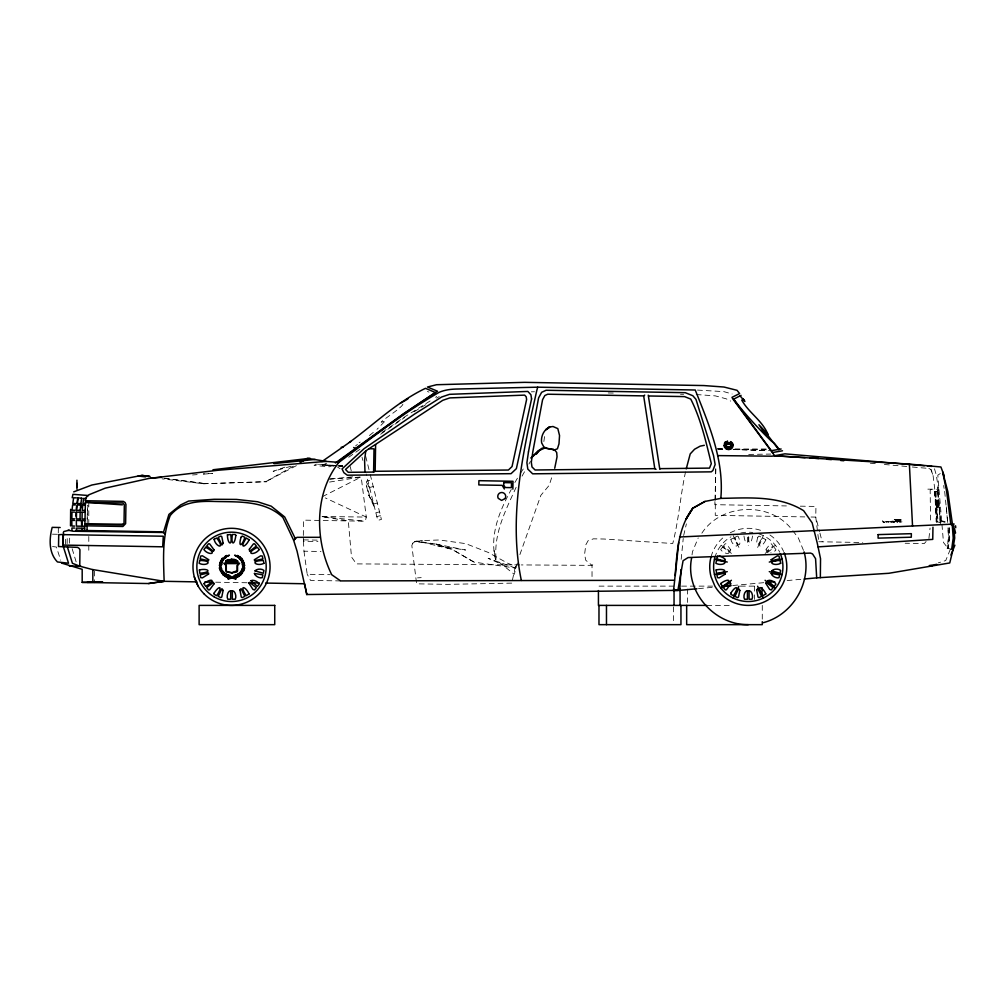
<?xml version="1.0" encoding="UTF-8"?>
<svg xmlns="http://www.w3.org/2000/svg" width="1007" height="1007" viewBox="0 0 1007 1007"><rect width="100%" height="100%" fill="white"/><g stroke="black" fill="none" stroke-linecap="round" stroke-linejoin="round"><path stroke-width="0.75" stroke-dasharray="5 3.75" d="M934.496 468.784L936.372 475.317L938.625 490.472L934.786 491.655L936.183 521.613L937.278 521.689L936.309 504.331L936.611 507.1L938.436 506.949L938.008 504.155L938.272 505.552L936.46 505.766L936.296 504.255L938.021 504.079L937.681 499.585L936.258 499.736L936.648 504.759M303.321 535.472L303.573 520.141L365.302 521.223L366.284 517.082L361.186 477.003L327.904 482.328M58.268 532.917L58.368 527.467M65.543 544.309L65.694 535.586M67.117 543.616L67.255 535.951M69.559 543.163L69.684 536.454M87.181 522.897L87.496 505.275M511.707 583.129L447.322 584.362L416.608 583.821L411.825 545.492L412.782 543.214L415.262 541.351L429.284 540.318L439.379 539.979L465.675 543.629L488.244 552.44L507.692 563.228L515.458 566.299L512.072 581.618M715.473 468.922L715.26 515.345L804.769 516.906M936.825 521.676L934.786 491.655L936.825 491.655L938.033 490.459L940.639 522.696L936.825 521.676L934.786 491.655L937.492 491.403M940.374 523.816L937.416 487.678L938.184 487.199M949.211 532.086L949.249 530.286M936.233 501.864L937.655 501.662L938.096 505.476M681.173 559.351L683.237 538.455M938.272 505.552L936.548 505.929L936.623 507.15L936.623 505.753M87.194 519.071L87.357 512.336L85.608 512.311M714.932 501.574L714.844 504.683L786.391 505.929M714.983 500.013L715.889 468.922M944.981 522.369L937.932 520.342L936.359 501.662M936.724 505.224L936.711 504.847M377.335 503.047L373.673 503.966L368.814 495.192L366.271 484.971L366.624 481.195L371.583 479.961M87.408 510.486L87.987 505.187M928.92 538.443L930.065 528.083M543.856 441.532L544.611 436.094M692.036 554.882L692.426 551.886L698.203 537.939M951.691 549.18L947.222 548.337L948.493 537.26L947.927 527.303L948.619 537.272L947.461 547.607L948.204 547.619L949.563 537.285L948.921 525.364M937.819 501.801C938.411 500.177 935.49 500.454 936.397 501.952L937.832 501.927L938.209 504.557M898.584 520.141L899.377 519.411L901.227 520.002M936.636 503.424C935.302 494.147 940.89 506.181 936.409 502.078M685.54 471.868C680.367 495.658 678.806 519.876 672.752 543.503L604.049 539.022L593.425 538.833L588.025 540.809L585.822 544.825L584.589 554.291L585.759 560.27L592.028 565.355L592.04 580.347M683.652 535.535L686.384 523.879M898.584 520.103C900.472 523.036 901.529 519.801 899.175 519.461M899.742 521.324C904.311 519.272 888.904 519.625 896.23 519.839M752.544 536.014C751.033 545.932 747.622 544.988 749.082 534.465M517.409 562.989L514.262 574.342L495.457 559.225C489.427 534.704 499.699 510.612 511.279 489.465M936.825 522.696L936.825 491.655L937.794 490.459L936.9 491.391L937.794 490.459L940.412 522.696M519.902 554.58L540.835 495.381L549.193 485.311L552.415 475.367M894.506 519.688C895.349 518.718 899.843 523.854 901.97 521.802M950.293 549.369L945.749 560.547L938.272 562.863M900.031 522.356L901.982 521.84M516.138 487.262C505.766 510.033 493.317 533.937 496.187 559.816M757.629 547.456L763.344 535.623M522.041 476.122L525.855 469.426M528.902 464.076L530.425 461.395M898.294 521.588L897.061 520.934L897.954 521.55M368.814 495.192L369.292 494.374L366.271 484.971M514.867 482.517L518.869 475.795M520.506 473.177L524.672 466.782M701.879 533.156C721.402 503.16 770.028 501.322 791.905 529.569M936.825 491.655L937.794 490.459M326.646 463.182L322.592 465.158L317.595 464.189M926.113 541.527L924.237 543.579L905.155 543.239M402.888 404.109C402.876 407.873 369.355 428.214 385.631 420.548L376.97 429.347M931.236 489.213L930.178 490.258L930.556 523.64M435.616 397.375L436.673 396.418M592.758 564.726L592.028 565.355L521.349 564.927M355.534 445.963L357.397 444.439M369.393 435.528L375.007 431.021M765.119 553.435L775.39 545.253M767.41 552.642L774.106 547.317L775.906 549.583L775.566 550.64L770.808 552.818M412.782 543.214L415.262 541.351L422.462 540.583M359.889 449.311L348.498 457.405M380.621 434.244L404.713 417.414M382.031 432.456L403.845 417.402L433.098 399.124M940.274 473.542L937.807 475.166L943.483 542.496L947.461 547.607M359.147 442.715L360.191 442.048M414.015 411.8L428.617 402.964M436.585 398.155L439.241 396.544M293.339 466.191L265.735 481.686L296.851 465.435M322.492 496.615L361.186 477.003M737.552 536.064L734.959 537.323C738.962 550.225 741.932 544.044 738.081 536.24M336.401 465.838L322.592 465.158L331.114 465.524L332.902 464.781M333.304 465.221L329.339 466.807L314.096 465.435L315.934 464.164L333.078 465.335L319.143 464.303M894.229 519.688L896.129 519.864M284.968 467.147L273.149 471.326L292.659 465.8M373.232 486.57L369.556 487.489L367.177 483.272L369.745 488.219M375.863 512.777L379.538 511.858M376.819 516.578L380.482 515.66M897.174 519.889L899.251 519.713M936.296 500.819L937.731 500.731M936.699 505.501L938.121 505.35M352.677 476.852L327.728 479.231L359.663 477.104M698.455 588.629L712.452 587.345M732.681 585.508L763.797 582.675M787.134 580.561L801.131 579.289M192.501 474.964L197.158 474.612M203.351 474.133L212.641 473.428L203.364 473.856M417.553 577.867L421.203 577.64M419.718 541.552L414.808 541.716L436.396 544.132L465.612 550.011L437.277 545.807L419.718 541.64L436.396 544.132L451.942 549.256L474.07 562.133L515.458 568.049L515.458 566.299M203.527 483.738L266.817 481.698L203.527 483.738L162.026 478.828M531.331 391.824L534.465 391.748M748.704 454.409L770.707 454.069M896.633 519.939L899.792 522.155M717.953 449.021L722.573 449.021M734.909 449.009L767.258 448.996M674.048 586.124L598.435 586.124L598.435 589.082M681.563 586.124L712.641 586.124M740.321 586.124L755.829 586.124M706.725 605.396L732.958 605.396M519.776 564.914L356.453 563.895L351.506 556.984L348.296 520.921L322.177 516.717M322.164 516.49L366.284 517.082L325.324 497.924M722.611 449.109L716.418 449.021L722.686 449.21M735.009 449.286L767.561 449.751M697.461 390.087L723.907 391.635L732.102 394.001M608.266 392.957L614.547 393.07M680.48 394.253L683.627 394.303M927.862 489.15L938.511 489.339M800.326 506.169L815.947 506.445L815.758 517.095L818.615 540.193M811.05 517.019L815.758 517.095L819.534 531.62M940.362 520.392L947.574 522.419M818.804 541.741L862.772 542.509M947.222 548.337L948.191 548.349L949.689 537.285L949.148 527.328M52.465 534.188L58.242 534.289M303.409 539.878L319.131 540.155M303.296 537.008L303.459 541.237L317.973 541.489M303.459 541.237L303.976 551.194L320.969 551.484M303.976 551.194L307.211 574.28L330.17 574.682M340.593 580.913L310.521 580.397L307.211 574.28M215.662 582.197L246.879 582.751M733.474 449.537L771.312 450.695M717.387 448.795L722.095 448.971M733.071 449.361L767.586 450.582M337.937 465.914L342.544 466.14M336.879 465.838L329.478 465.448L333.556 465.939M338.365 465.914L342.808 466.14M339.309 465.763L342.418 465.977M696.189 394.53L715.322 395.877L726.248 398.835L730.692 401.101M339.334 465.738L342.443 465.964M912.329 467.009L928.907 468.444M870.287 463.207L876.581 463.736M884.347 464.479L909.371 466.707M322.177 516.641L365.302 521.223M52.515 546.549L56.417 547.015L60.672 560.182M936.183 521.613L941.205 522.709M164.531 478.375L205.906 483.75L164.003 478.275M331.114 465.524L333.707 465.901M437.277 545.807L452.03 549.369L474.07 562.133M898.735 520.229L900.12 521.362M436.396 544.132L452.03 549.369M515.458 568.049L488.143 558.306L507.629 566.928M427.409 391.471L429.02 392.101M901.164 519.964L898.924 519.524M899.83 521.274L899.163 521.022M928.857 468.482L931.009 469.514L933.036 475.254L937.026 507.251M892.542 521.223L894.04 522.369L893.033 521.286L896.494 522.004L894.581 521.676M892.932 521.664L894.279 522.356L894.631 521.651M887.003 521.702C888.577 521.538 889.445 521.425 891.145 522.155C890.1 520.43 891.006 523.225 889.156 521.903C888.124 523.716 886.752 519.461 888.929 522.243C886.915 521.626 882.145 520.909 885.191 522.356C886.173 520.141 886.462 523.615 887.079 521.752M337.546 467.084L340.076 468.708M721.163 545.228L731.434 553.422M892.919 521.676C888.275 521.739 895.022 523.3 891.724 521.223M892.844 521.185L892.126 521.185M792.824 530.765L798.324 537.939L804.102 551.886M373.673 503.966L368.776 495.016L374.705 508.107M733.222 535.611L738.924 547.443M930.946 469.552L932.986 475.254M72.152 548.739L76.595 563.366M936.409 505.275L937.769 504.142L938.146 506.987L938.071 504.62M743.984 536.014C744.878 543.767 748.856 546.814 747.446 535.888M819.912 533.081L822.178 541.791M365.679 456.259L369.884 473.126M370.224 474.486L381.426 519.448L377.763 520.355L366.208 474.033M362.004 457.165L362.797 460.375M350.209 466.518L351.267 470.949M937.593 501.713L937.882 505.615M937.819 505.25C937.542 501.662 938.549 510.385 938.109 505.275M937.945 504.092L938.121 504.809M937.983 504.431L938.083 506.949L937.958 506.068M937.731 500.756L938.058 503.135L936.56 503.223L936.661 503.978M936.699 506.181L936.158 501.801L936.9 506.71M494.135 550.514L495.457 559.225M938.033 506.169L938.071 506.924L937.832 505.338M898.748 520.267L898.395 519.637M943.647 485.525L944.1 488.458M900.925 521.185L900.522 520.367M898.534 519.688L898.622 520.367M937.932 502.971L938.222 505.111L936.397 505.401L936.888 507.075L936.523 505.791C935.793 508.032 939.43 507.226 938.31 505.413M936.774 504.532L937.014 507.163L936.535 506.282M936.825 506.987L936.711 505.854M937.769 504.683L937.857 505.388M936.85 507.05L936.85 505.703M938.234 505.627L938.335 506.735M944.679 491.378L947.826 523.64M938.31 506.471L938.26 504.985L936.8 505.212M935.264 491.668L936.611 507.037M946.303 506.886L947.7 523.64M940.462 520.392L939.518 507.125M762.274 605.396L762.274 620.211M754.533 586.124L754.533 599.467M748.264 536.555L748.264 545.316M687.567 589.082L687.567 602.425M673.444 606.869L673.444 623.169M94.582 571.007L94.582 580.963M88.792 501.952L88.792 522.797M88.792 536.479L88.792 553.749M711.043 556.871A38.543 38.543 0 0 1 723.114 537.637M730.251 532.779A38.543 38.543 0 0 1 762.337 530.966M769.965 534.994A38.543 38.543 0 0 1 783.584 551.433M714.781 557.878A34.666 34.666 0 0 1 730.931 536.819M740.749 533.005A34.666 34.666 0 0 1 752.795 532.476M758.686 533.786A34.666 34.666 0 0 1 779.682 552.188M730.73 549.822L730.151 551.358L723.467 546.021L725.267 543.755L726.374 543.856L730.73 549.822M765.874 539.815C762.161 547.695 755.477 549.205 763.079 538.04L765.874 539.815M757.818 537.222C754.872 546.814 758.347 547.443 761.607 537.335L759.001 536.076L757.818 537.222M884.159 522.192L882.749 521.777L883.894 522.406L882.019 520.241L885.065 522.281L884.159 522.192M897.665 522.13C897.753 524.055 893.02 516.893 897.665 522.13M730.881 539.286C732.127 546.7 742.738 550.275 733.486 538.028L730.881 539.286M766.088 549.281L766.403 551.37L773.086 546.046L771.286 543.78L770.191 543.881L766.088 549.281M893.222 521.223L894.329 521.777L893.31 521.211M894.883 521.223L895.991 521.764L894.883 521.223M722.447 547.292L720.647 549.558C724.977 555.7 736.092 554.316 722.447 547.292M937.769 502.934C934.332 502.594 938.046 505.073 937.769 502.934"/><path stroke-width="1.5" d="M265.609 583.066L304.63 583.758L306.82 594.545L297.078 551.207L293.616 540.193L282.917 517.522C264.577 499.976 237.778 502.153 214.34 501.448C198.115 500.995 181.26 501.901 170.221 515.559C161.976 536.492 163.436 559.3 164.141 581.316L92.178 569.484L79.767 566.186L79.943 549.684L78.974 548.236L77.615 547.38L58.519 546.524L58.721 534.679L64.662 534.402M674.451 580.246L340.593 580.913L331.706 574.707C314.763 540.18 314.197 493.417 338.856 462.389C371.659 438.032 403.782 412.606 439.316 392.239C445.182 389.772 451.388 389.092 457.694 389.017L537.688 387.179L695.245 390.011C708.903 424.425 724.31 460.463 720.811 498.364L705.013 501.423L692.829 508.17C674.866 531.885 677.371 562.51 673.482 590.392L677.875 590.392L683.073 560.723L688.071 557.551L810.559 553.095L812.561 553.951L815.569 558.658L816.69 577.867L804.241 579M84.575 530.488L84.651 525.805L122.917 526.472L125.623 523.653L125.951 504.52L125.145 502.556L123.358 501.398L85.142 500.731L86.136 497.445L89.233 494.638L105.269 488.143L148.835 478.451L218.179 470.231L326.218 461.395L338.856 462.389M87.043 530.538L87.131 525.855M373.597 472.069L374.012 448.832L368.952 448.732L365.768 450.96L345.527 469.438L348.233 472.308L373.597 472.069L375.158 471.289L508.409 470.03L512.047 466.543L526.611 399.477L526.195 396.796L524.647 395.122L449.839 397.903L442.803 400.295L368.952 448.732M375.158 471.289L375.611 444.754M512.878 489.15L513.016 481.283L478.891 480.679L478.816 484.933L502.203 485.349L504.369 488.999M932.96 527.227L932.746 539.4L818.049 546.877M80.019 518.945L80.17 512.223M84.915 524.194L85.381 502.342L122.867 502.997L124.327 504.834L124.012 523.212L122.413 524.848L84.915 524.194L122.413 524.194M680.946 569.647L679.788 590.329L673.482 590.392M70.666 509.315L70.503 525.893M76.016 516.188L76.117 512.148M820.34 577.64L820.541 558.734L817.269 543.201L812.158 522.86L803.611 510.662C778.688 495.28 748.83 497.936 720.811 498.364M63.34 534L63.164 545.819M675.294 575.513L678.668 542.509M80.208 510.36L80.724 505.061M82.008 507.742L82.272 505.086M76.167 510.285L76.608 506.32M365.768 450.96L364.584 460.262L365 472.207M691.633 557.865C684.697 591.499 714.29 625.183 748.264 624.655M80.9 503.638L81.643 498.301M726.387 443.722L727.759 442.69L726.148 443.143L726.387 444.137L730.339 444.2L729.181 443.659A3.99 3.764 7.7 0 0 727.646 443.709L726.387 444.137L727.646 443.709M76.935 503.576L77.753 497.873M78.181 497.873L77.363 503.576L81.177 503.651M554.719 468.255L557.047 456.826L556.695 452.495L554.53 449.802L543.616 447.775L541.414 448.518L530.979 458.16L538.518 450.393M72.202 497.773L72.919 494.324L88.226 495.507M729.408 443.055L730.465 443.785M717.525 556.028L716.883 558.847C726.815 562.611 728.489 559.502 719.162 555.801M537.688 387.179L536.731 390.741C522.973 452.621 508.208 517.032 521.336 580.447M953.251 548.588L949.752 562.951L888.854 573.285L816.69 577.867M686.245 468.847L690.223 453.905L694.578 449.235L700.167 446.151L704.334 445.308M732.932 445.535C734.418 445.572 727.771 439.493 731.636 442.363C733.864 443.193 733.172 449.16 730.755 448.556M950.898 555.008L954.9 545.228M733.209 598.082L738.911 586.25M63.265 532.653L63.869 531.495L69.332 530.223M659.812 469.3L648.244 395.159M692.829 508.22L685.805 519.511L692.829 508.22L705.013 501.423M728.653 443.13L728.867 443.13M724.335 445.308L726.223 442.111M536.341 454.157L539.299 450.532L544.724 448.014M730.465 444.993L731.069 444.339L725.77 444.314M293.616 540.205L296.989 537.323L320.339 537.31M546.537 429.511L549.545 427.044L552.994 426.502L557.828 428.617L559.54 435.54L558.986 443.835L557.437 448.795L555.096 449.701M721.15 588.453L731.422 580.271M656.048 469.338L654.789 468.658L535.082 469.992L531.986 466.946L531.306 462.213L532.854 451.602L542.584 399.678L544.863 395.512L547.695 394.215L643.674 395.889L644.707 395.096M546.348 429.498L549.545 427.044C543.692 429.775 540.646 436.648 541.653 442.891L543.73 446.743L545.882 447.989M731.372 448.719C728.288 449.877 728.867 449.94 725.72 448.631M335.407 462.968L403.467 413.751L435.351 392.491L425.47 388.324C396.443 402.347 376.077 422.802 349.442 442.363L350.864 441.418L322.001 461.521M337.068 462.427L403.908 413.764L437.542 391.232L427.484 387.015L436.535 384.724L524.634 382.345L703.83 385.555L723.983 387.028L737.036 390.313L739.616 393.561L732.001 397.337L732.844 399.011L774.66 455.718L805.097 457.644M546.008 429.473L549.545 427.044M226.638 563.215L229.734 561.742A10.385 10.385 0 0 1 233.7 561.742L237.149 563.215L235.877 561.088L235.021 561.692L234.656 560.584L233.397 561.189L232.302 560.27L231.723 561.189L230.553 560.27L230.049 561.189L229.244 560.509L228.413 561.692L226.927 561.403L226.285 563.215L229.646 561.969A10.624 10.624 0 0 1 233.788 561.969L236.796 563.215M404.285 401.113L407.898 398.898M726.06 442.01C723.366 440.852 724.134 448.946 727.318 448.744L729.962 448.291L729.282 448.971L731.472 447.523L731.057 448.241L732.756 445.434M73.712 491.869L91.801 485.034L141.861 475.392L150.043 476.462M301.005 461.886L307.399 458.311L326.218 461.395M741.051 395.361L733.738 399.112L734.304 400.22L771.312 450.695L781.13 448.984M400.421 403.027L403.077 401.856M728.69 447.385L726.827 447.246L730.025 447.246M782.515 450.796L772.356 452.558M763.23 622.691C793.164 614.862 812.297 581.719 804.102 551.886M729.169 443.193L731.397 444.213L730.465 446.932M299.734 461.923L310.068 458.273L212.955 469.765M936.913 564.31L929.31 565.644L932.293 565.733M730.226 447.322L728.741 447.486M769.272 562.07L782.074 559.162M714.466 574.556L727.268 571.636M924.325 465.738L784.843 453.842L771.991 456.196L717.953 455.605M61.616 563.102L82.184 569.307L82.184 582.386L148.52 583.544L164.141 581.303L196.919 581.882M148.52 583.544L164.141 581.316M273.891 463.598L315.178 459.419M696.907 588.768L679.788 590.329L306.569 594.533M721.792 586.502L731.132 585.659M768.467 582.26L774.685 581.694M150.685 478.149L161.523 477.331M679.561 536.995L950.772 524.206L952.332 525.969L953.214 538.002L951.691 549.18L952.899 549.205L954.699 538.028L953.856 525.994L952.433 524.244L947.839 491.63L942.678 471.968L946.668 491.605L950.772 524.206M87.118 582.386L102.84 582.172M160.994 581.354L164.141 581.303L161.044 581.341M82.184 582.386L102.286 582.122M660.214 468.645L709.52 468.104L711.307 463.623C706.008 441.897 700.847 418.912 690.752 399.087L684.571 396.607L648.873 395.978M725.053 586.124L729.71 586.124M706.725 605.396L598.435 605.396L598.435 590.568M726.248 444.137L725.455 444.125L726.248 444.93M341.197 447.259L342.934 447.297M76.381 497.848L73.637 497.798L72.806 503.5L75.563 503.55M85.545 503.727L82.926 503.676L83.682 498.377L86.237 498.616M75.374 504.973L72.63 504.922L72.026 510.209L74.782 510.259M81.001 505.073L77.174 504.998L76.582 510.297L80.447 510.36M85.368 505.149L82.75 505.099L82.222 510.385L84.815 510.436M952.345 524.03L954.17 524.055M74.745 512.122L71.988 512.072L71.824 518.806L74.581 518.857M81.693 512.248L76.545 512.148L76.381 518.882L80.258 518.957M84.764 512.299L82.171 512.248L82.033 518.983L84.613 519.033M954.699 529.367L955.567 533.03L953.893 533.005M74.556 520.43L71.799 520.38L71.887 526.044L74.631 526.095M80.245 520.531L76.356 520.455L76.419 526.12L81.592 526.208L81.542 520.543M80.472 520.531L84.601 520.606M84.626 526.271L82.083 526.22L82.02 520.556M60.168 527.504L52.188 527.366C49.192 538.795 48.5 552.705 57.437 561.956L68.539 563.228L63.491 547.141M74.656 528.058L71.925 528.008L71.95 530.274M81.617 528.184L76.444 528.083L76.469 530.349M84.638 528.234L82.096 528.184L82.121 530.45M76.167 530.349L160.717 531.822L163.424 532.489L164.896 534.025M69.357 566.01L80.774 566.211M204.736 582.008L212.54 582.147M248.439 582.776L259.365 582.965M774.182 455.781L909.371 464.101L940.903 466.984L944.062 475.354M809.666 457.933L818.792 458.512M85.381 502.342L122.413 504.834M927.384 466.002L931.979 466.405M826.609 459.217L831.291 459.645M840.656 460.489L843.778 460.765M79.44 497.987L81.957 498.213M145.499 476.877L138.035 475.996L149.275 476.399L141.861 475.392M229.898 560.458C231.572 559.023 224.032 559.25 225.908 563.215M543.616 447.775L554.215 449.739M769.26 571.661L782.061 574.594M714.466 559.124L727.268 562.057M553.007 449.474L553.712 449.651M729.206 443.735L730.339 444.2M68.098 530.211L73.159 531.243L163.424 532.489L168.924 514.401L180.631 504.948L188.624 501.058L214.189 499.283L236.406 499.422L257.591 501.75L271.185 506.169L284.691 516.956L295.391 538.77M79.767 566.186L72.403 563.291L67.469 547.204M726.337 448.493C725.116 448.719 723.517 445.711 724.159 445.409M353.671 447.486L355.446 448.48M94.582 582.386L92.833 581.366L92.833 569.547M726.551 447.058L726.387 444.88M765.093 580.284L775.352 588.478M733.738 399.112C743.518 412.656 760.889 431.197 771.387 441.091L774.433 443.344L779.393 449.55M725.783 444.263L726.374 444.93M778.701 449.638L767.875 435.364L764.086 431.764L766.831 435.414L763.809 432.242L758.938 424.727L768.026 434.533C762.387 420.574 748.843 412.832 741.756 400.157L742.965 399.452L743.758 400.131L743.191 398.973L744.853 401.491L740.095 395.889M757.604 586.263L763.293 598.095M194.301 576.822L198.152 586.124M229.206 560.27C230.729 558.621 238.269 558.583 237.539 563.215M643.674 395.889L654.789 468.658M955.58 525.818L955.719 527.781M909.371 464.101L912.543 526.132M762.274 621.697L762.274 624.655L686.661 624.655L686.661 605.396M762.035 587.61L762.035 595.011M680.946 605.396L680.946 624.655L598.976 624.655L598.976 605.396M680.065 589.082L680.065 605.396M674.048 589.082L674.048 605.396M606.478 605.396L606.478 624.655M77.161 483.385L77.161 486.809M76.935 480.213L76.935 489.226M784.151 552.767A38.543 38.543 0 0 1 764.993 601.569A38.543 38.543 0 0 1 714.882 586.124L711.043 576.822A38.543 38.543 0 0 1 711.043 556.871M780.299 553.586A34.666 34.666 0 0 1 750.53 601.443A34.666 34.666 0 0 1 714.781 557.878M208.6 559.64L208.487 560.748L200.141 558.847L200.783 556.028L202.42 555.801L208.6 559.64M230.704 590.668L230.691 599.228L227.809 599.228C226.374 596.975 227.544 590.92 230.704 590.668M232.327 590.668L232.327 599.228L235.223 599.228C236.645 596.987 235.5 590.92 232.327 590.668M254.469 559.665L254.582 560.773L262.928 558.872L262.286 556.053L260.649 555.839L254.469 559.665M747.433 590.668L747.433 599.228L744.538 599.228C743.116 596.975 744.274 590.92 747.433 590.668M749.07 590.668L749.07 599.228L751.952 599.228C753.387 596.987 752.229 590.92 749.07 590.668M771.211 559.665L771.312 560.773L779.657 558.872L779.015 556.053L777.379 555.839L771.211 559.665M214 549.822L213.408 551.358L206.725 546.021L208.525 543.755L209.632 543.856L214 549.822M249.056 583.305L252.946 589.435L254.519 589.951L256.319 587.685L249.635 582.348L249.056 583.305M254.456 573.449C254.972 576.13 259.743 578.635 262.261 577.691L262.915 574.871L254.456 573.449M765.798 583.305L769.688 589.435L771.261 589.951L773.061 587.685L766.377 582.348L765.798 583.305M771.198 573.449C771.714 576.13 776.473 578.635 779.003 577.691L779.645 574.871L771.198 573.449M223.113 543.277L221.93 545.026L218.217 537.323L220.823 536.064L221.779 536.63L223.113 543.277M239.93 589.8L241.265 597.063L242.221 597.629L244.827 596.383L241.114 588.68L239.93 589.8M756.66 589.8L758.007 597.063L758.963 597.629L761.556 596.383L757.856 588.68L756.66 589.8M63.227 534.641L63.051 545.077L162.681 546.814L163.272 536.215L63.227 534.641M503.739 482.605L503.701 484.946L505.224 487.526L511.418 487.64L511.493 482.743L503.739 482.605M878.142 534.604L878.079 538.141L911.297 537.209L911.36 533.672L878.142 534.604M235.852 535.397C234.732 545.001 230.804 546.26 232.34 534.465L235.235 534.465L235.852 535.397M213.975 593.312L214.126 594.407L216.732 595.666C223.239 585.696 219.148 585.13 213.975 593.312M249.132 539.815C245.431 547.695 238.735 549.205 246.337 538.04L249.132 539.815M730.717 593.312L730.868 594.407L733.474 595.666C739.981 585.696 735.89 585.13 730.717 593.312M221.464 568.464L222.446 571.8L223.126 572.605L222.862 571.007L225.329 574.619L224.234 572.568L226.411 575.123L227.972 575.928L226.147 573.99L228.765 576.18L230.062 576.734L228.249 574.783L232.025 577.238L235.802 574.783L233.989 576.734L235.286 576.18L237.904 573.99L236.079 575.928L237.639 575.123L239.817 572.568L238.722 574.619L241.189 571.007L240.925 572.605L242.259 568.628L242.259 570.503L242.662 569.396L242.662 566.362L243.228 567.885L242.196 564.008L243.178 564.688L241.831 561.994L243.052 563.228L240.635 559.905L241.693 560.395L241.265 559.829L239.213 558.533L240.484 558.772L234.644 555.184L238.281 556.72L237.237 555.474L238.432 555.927L240.27 557.979L239.779 556.67L241.693 559.389L241.567 558.105L242.863 561.805L242.951 560.169L243.354 560.886L243.556 563.744L243.958 562.649L244.311 563.769L243.694 566.891L244.651 565.04L243.241 569.446L244.663 567.759L244.298 569.232L241.995 571.812L243.921 570.277L243.455 571.221L240.874 573.298L242.536 572.719L241.542 573.877L239.301 574.72L241.403 574.443L236.519 576.168L239.54 575.928L238.193 576.847L235.437 576.747L237.224 577.238L232.793 577.666L236.217 578.673L235.739 579.126L232.025 577.867L228.312 579.126L227.834 578.673L231.258 577.666L228.262 577.766L226.827 577.238L228.614 576.747L225.858 576.847L224.511 575.928L227.532 576.168L223.504 575.249L222.648 574.443L224.75 574.72L222.081 573.474L221.515 572.719L223.164 573.298L220.999 571.8L220.13 570.277L222.056 571.812L219.501 568.577L219.388 567.759L220.81 569.446L219.4 565.04L220.357 566.891L219.74 563.769L220.08 562.649L220.495 563.744L220.395 561.768L221.099 560.169L221.188 561.805L221.905 558.847L222.484 558.105L222.346 559.389L225.618 555.927L226.814 555.474L225.769 556.72L229.407 555.184L225.039 557.5L225.858 557.5L222.358 560.395L223.416 559.905L220.999 563.228L222.22 561.994L220.797 565.267L221.855 564.008L220.823 566.601L221.464 568.464M203.943 583.582L205.692 586.389C217.386 579.617 210.702 578.094 203.943 583.582M259.177 549.583C254.834 555.726 243.719 554.328 257.377 547.317L259.177 549.583M720.685 583.582L722.434 586.389C734.128 579.617 727.444 578.094 720.685 583.582M231.232 559.401L232.202 559.678L231.232 559.401M225.694 560.937L226.827 561.239L225.694 560.937M227.444 560.182L228.576 560.484L227.444 560.182M232.969 559.716L234.102 560.018L232.969 559.716M234.858 560.182L235.99 560.484L234.858 560.182M236.607 560.937L237.753 561.239L236.607 560.937M528.474 451.879L526.9 462.767L527.806 469.086L532.653 473.819L711.257 471.842L712.906 470.483L715.146 464.517L713.535 455.516L695.963 399.351L692.841 395.726L685.289 392.692L546.121 390.263L541.653 392.302L538.594 397.903L528.474 451.879M223.101 590.417L221.754 597.05L220.81 597.629L218.204 596.371L221.918 588.667L223.101 590.417M241.076 537.222C238.13 546.814 241.604 547.443 244.877 537.335L242.272 536.076L241.076 537.222M739.843 590.417L738.496 597.05L737.539 597.629L734.934 596.371L738.647 588.667L739.843 590.417M531.57 398.898L516.377 468.633L511.027 473.68L347.302 475.203L343.89 472.698L342.053 468.91L364.119 448.644L414.733 413.953L441.595 397.022L449.512 394.329L527.832 391.433L530.916 394.757L531.57 398.898M199.776 560.433L199.134 563.253C205.705 566.903 215.133 560.836 199.776 560.433M716.518 560.433L715.876 563.253C722.447 566.903 731.862 560.836 716.518 560.433M255.048 570.881L263.28 573.285L263.922 570.466C262.059 568.514 256.672 568.691 255.048 570.881M771.79 570.881L780.01 573.285L780.652 570.466C778.789 568.514 773.414 568.691 771.79 570.881M214.139 539.286C215.385 546.7 225.996 550.275 216.744 538.028L214.139 539.286M249.094 593.916L246.3 595.678C238.709 584.501 245.393 586.024 249.094 593.916M765.823 593.916L763.029 595.678C755.451 584.501 762.135 586.024 765.823 593.916M227.431 534.843C227.343 543.553 232.705 547.833 230.716 534.465L227.431 534.843M237.161 570.768L231.723 572.693L227.116 571.712L226.285 570.768L226.285 565.305L224.687 563.593L238.76 563.593L237.161 565.305L237.161 570.768M213.988 583.871L209.62 589.825L208.512 589.926L206.712 587.66L213.408 582.336L213.988 583.871M730.717 583.871L726.362 589.825L725.254 589.926L723.454 587.66L730.138 582.336L730.717 583.871M208.587 574.04L202.42 577.88L200.783 577.653L200.141 574.833L208.474 572.933L208.587 574.04M249.346 549.281L249.66 551.37L256.357 546.046L254.557 543.78L253.449 543.881L249.346 549.281M725.33 574.04L719.149 577.88L717.513 577.653L716.871 574.833L725.216 572.933L725.33 574.04M232.013 572.857L226.953 572.052A1.85 1.85 0 0 1 225.908 570.856L225.908 565.456L223.818 563.215L239.628 563.215L237.539 565.456L237.539 570.856A1.85 1.85 0 0 1 236.481 572.052L232.013 572.857M199.411 569.962L199.776 573.247C213.245 572.215 207.895 567.948 199.411 569.962M263.922 563.278C257.351 566.928 247.936 560.861 263.28 560.458L263.922 563.278M716.153 569.962L716.518 573.247C729.987 572.215 724.625 567.948 716.153 569.962M780.664 563.278C774.081 566.928 764.678 560.861 780.022 560.458L780.664 563.278M205.705 547.292L203.905 549.558C208.248 555.7 219.362 554.316 205.705 547.292M250.97 580.687L257.339 586.414L259.139 584.161C258.308 581.593 253.386 579.415 250.97 580.687M767.699 580.687L774.081 586.414L775.881 584.161C775.05 581.593 770.128 579.415 767.699 580.687M505.099 498.553L501.612 500.416L498.264 498.339A3.978 3.94 0.1 0 1 499.271 493.354A3.978 3.94 0.1 0 1 504.394 493.518A3.978 3.94 0.1 0 1 505.099 498.553M727.558 441.305L726.563 441.746L727.558 441.305M274.735 605.396L199.122 605.396L199.122 624.655L274.735 624.655L274.735 605.396M204.27 594.105A38.543 38.543 0 0 0 268.756 576.822A38.543 38.543 0 0 0 221.553 529.619A38.543 38.543 0 0 0 204.27 594.105M214.189 596.874A34.666 34.666 0 0 0 266.2 566.853A34.666 34.666 0 0 0 214.189 536.819A34.666 34.666 0 0 0 214.189 596.874"/></g></svg>
